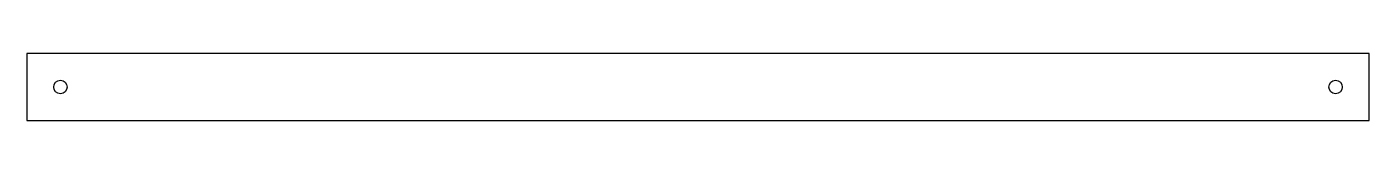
# Model space of a CAD drawing. Header units: millimetres. Extents: x -200 to 200, y -10 to 10.
import ezdxf

# ---------------------------------------------------------------- set-up
doc = ezdxf.new("R2010")
doc.units = ezdxf.units.MM
doc.layers.add('Sketch005', color=7, linetype='CONTINUOUS')

msp = doc.modelspace()

# ---------------------------------------------------------------- linework, layer by layer
at = {"layer": 'Sketch005'}
for p, q in [((-200, 10), (-200, -10)), ((200, 10), (-200, 10)), ((200, -10), (200, 10)), ((-200, -10), (200, -10))]:
    msp.add_line(p, q, dxfattribs=at)
for centre in [(-190, 0), (190, 0)]:
    msp.add_circle(centre, 2, dxfattribs=at)

doc.saveas('drawing.dxf')
